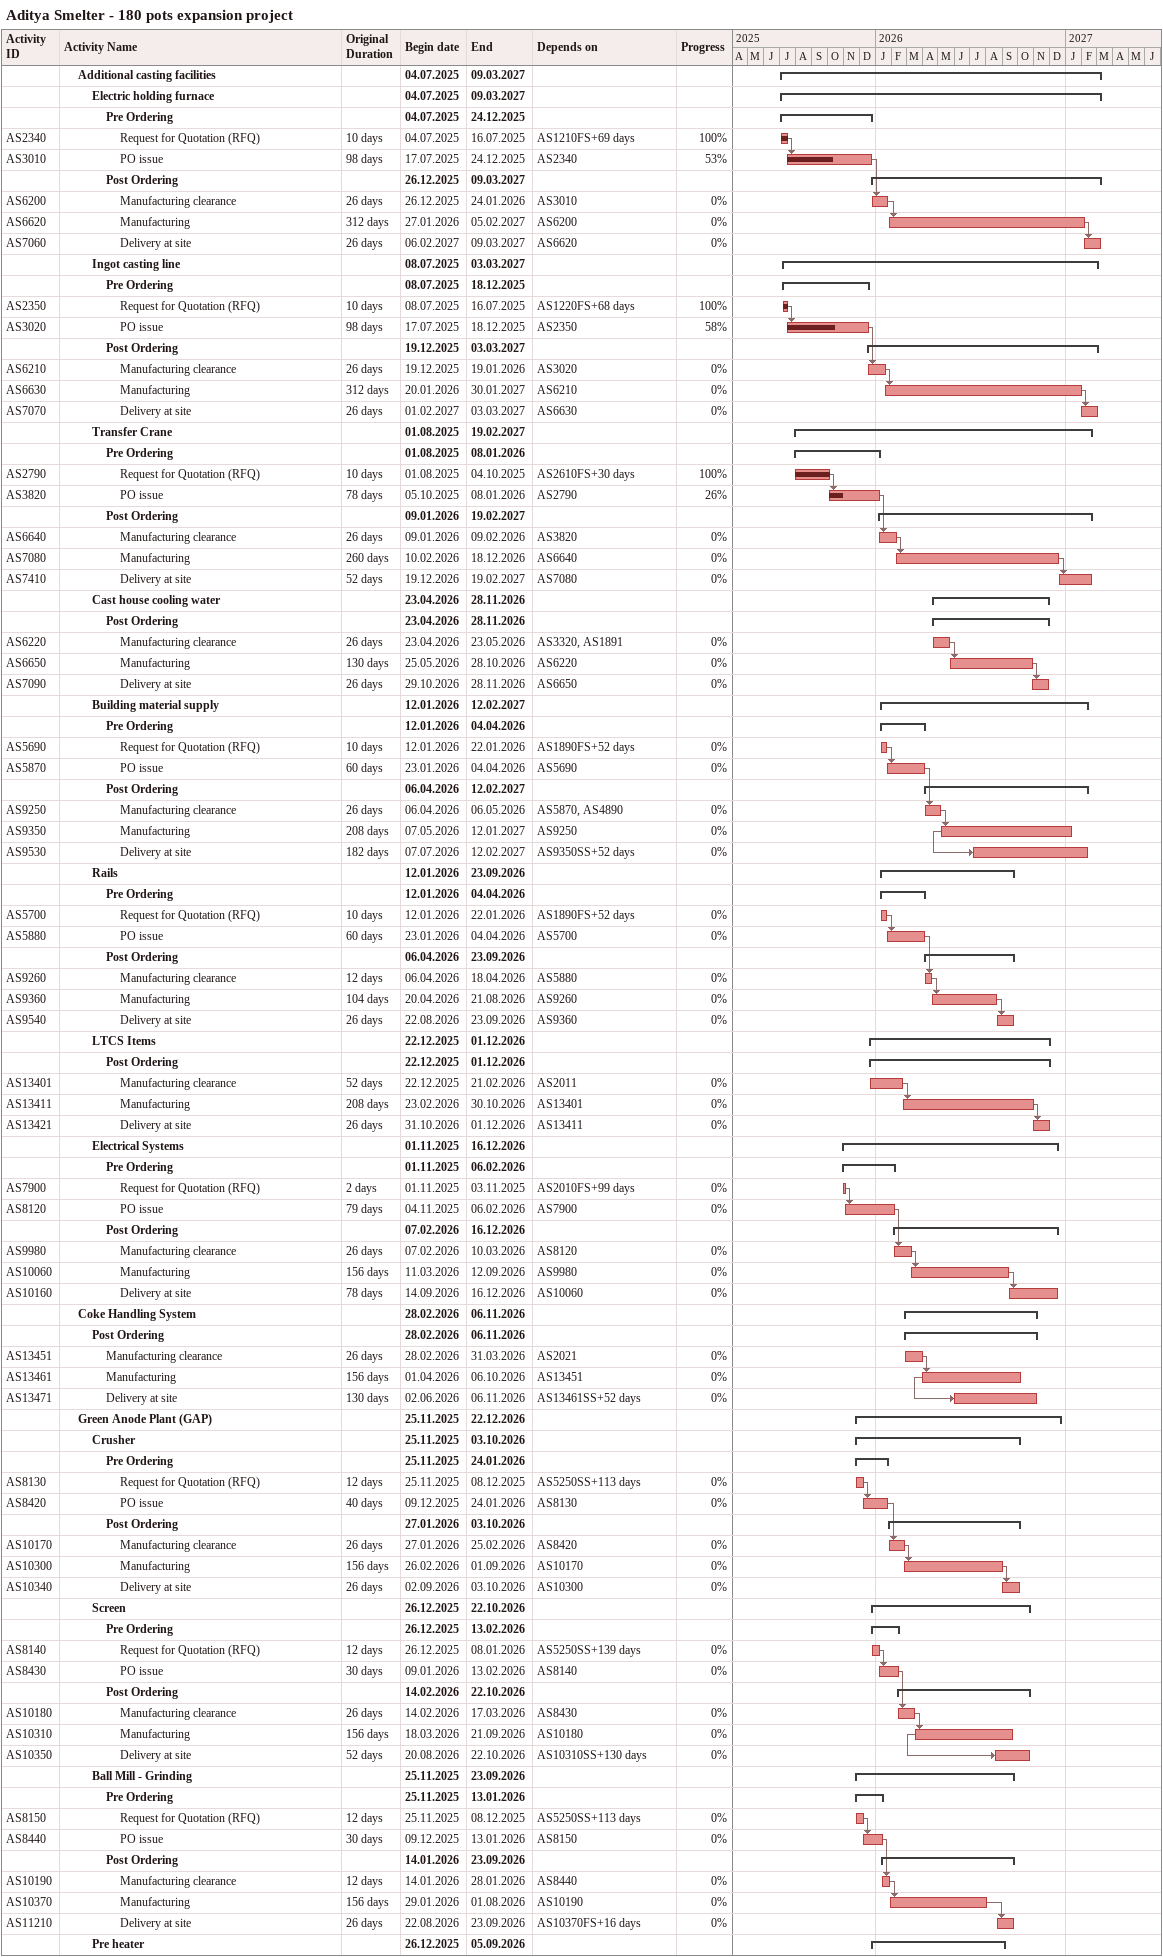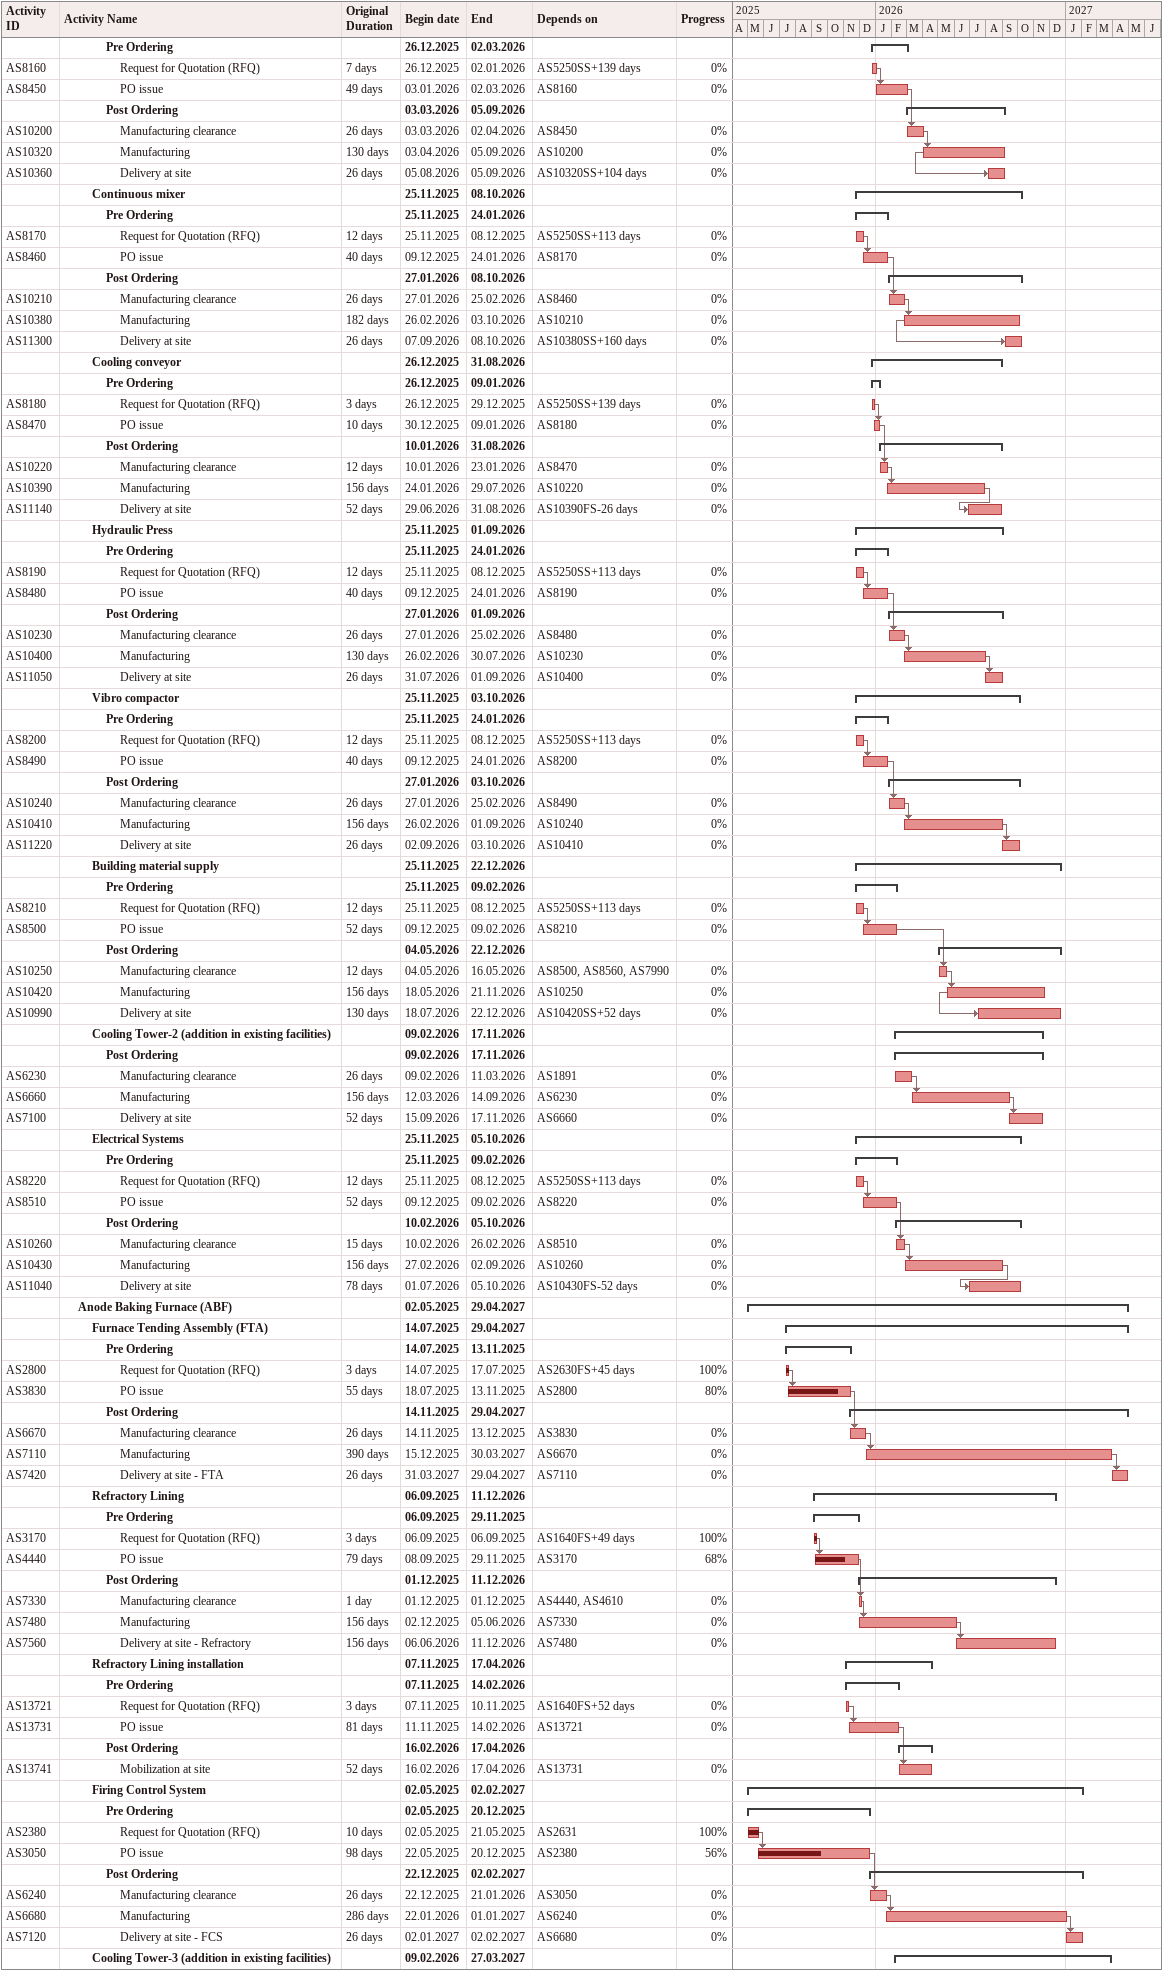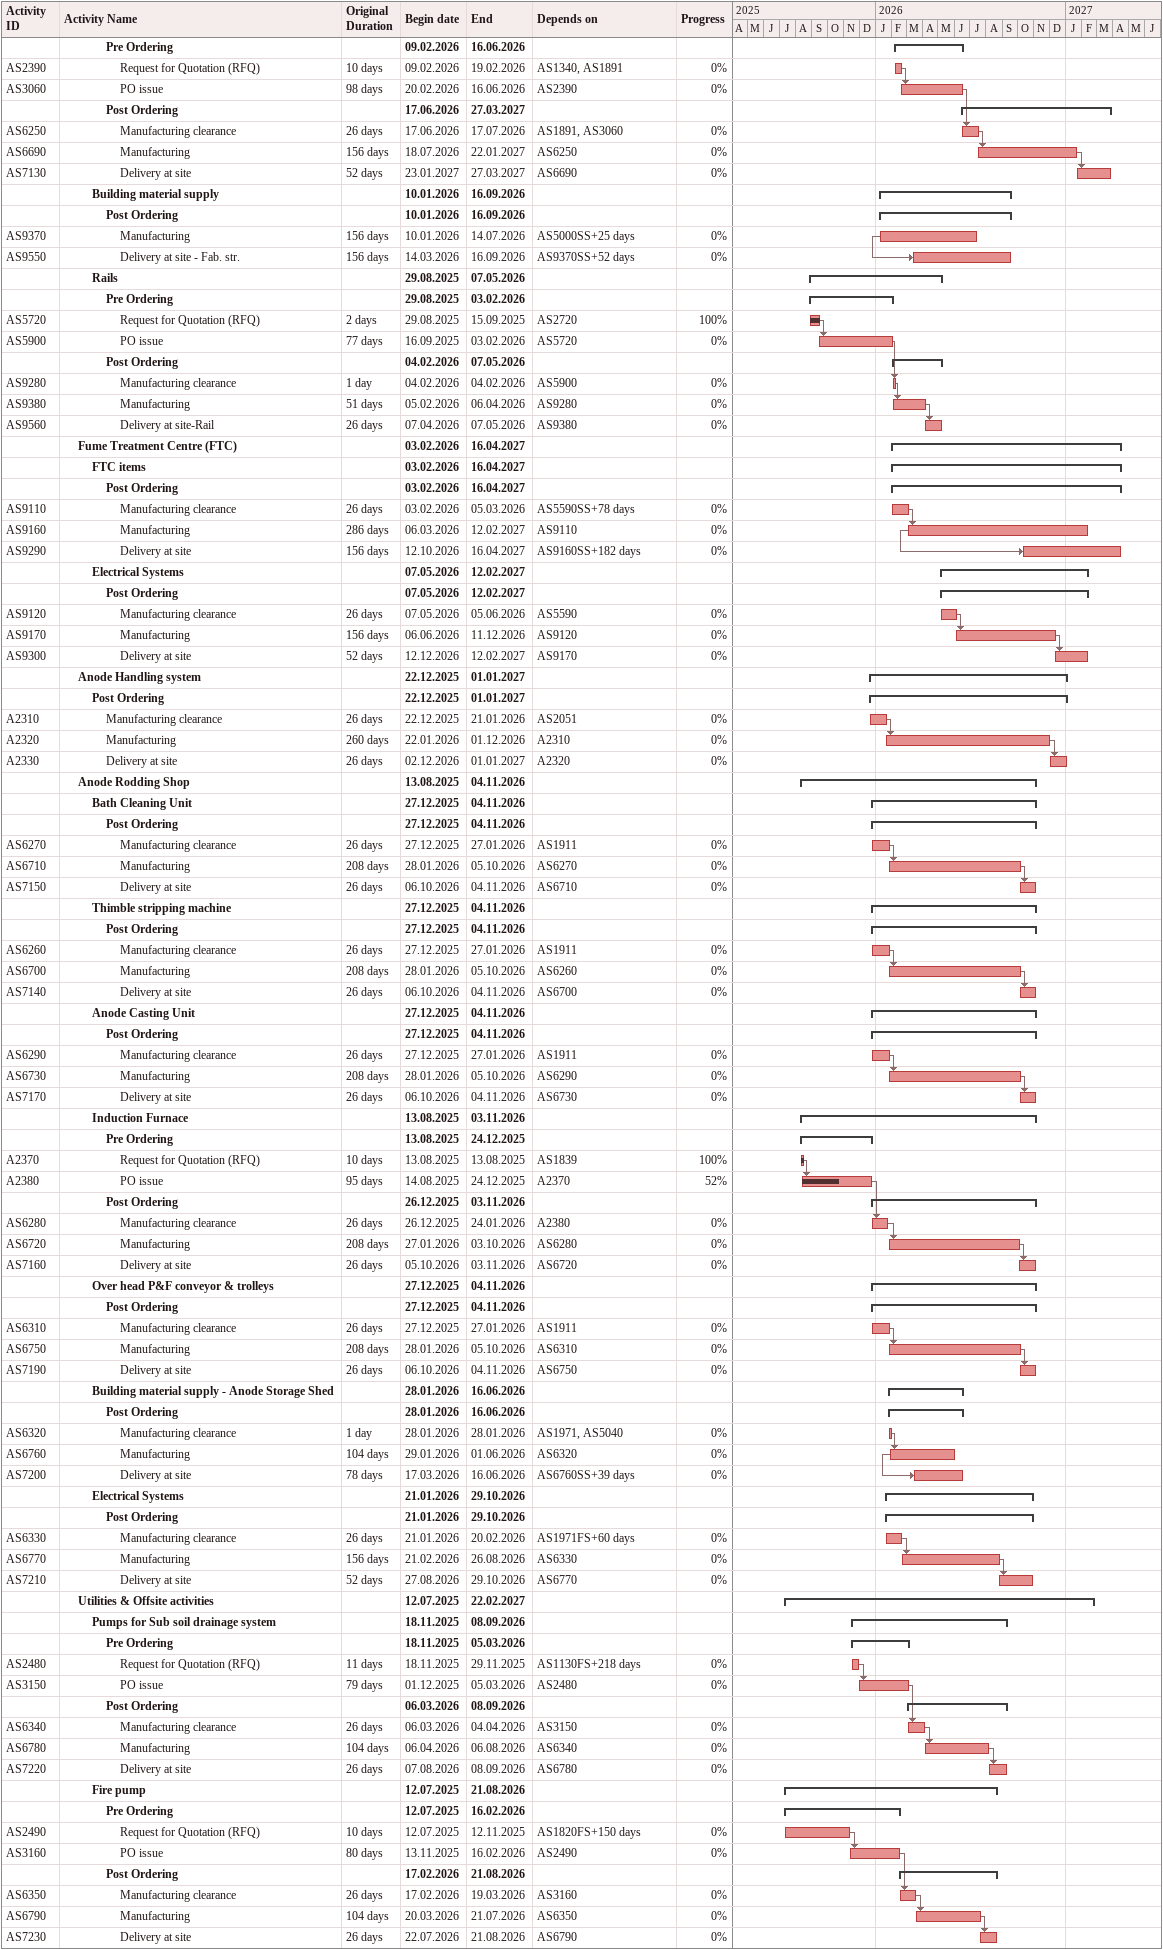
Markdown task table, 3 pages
Aditya Smelter - 180 pots expansion project

| ID | Level | Task | Original duration | Start | Finish | Predecessors | % complete |
|---|---|---|---|---|---|---|---|
|  | 2 | **Additional casting facilities** |  | 2025-07-04 | 2027-03-09 |  |  |
|  | 3 | **Electric holding furnace** |  | 2025-07-04 | 2027-03-09 |  |  |
|  | 4 | **Pre Ordering** |  | 2025-07-04 | 2025-12-24 |  |  |
| AS2340 | 5 | Request for Quotation (RFQ) | 10d | 2025-07-04 | 2025-07-16 | AS1210FS+69d | 100 |
| AS3010 | 5 | PO issue | 98d | 2025-07-17 | 2025-12-24 | AS2340 | 53 |
|  | 4 | **Post Ordering** |  | 2025-12-26 | 2027-03-09 |  |  |
| AS6200 | 5 | Manufacturing clearance | 26d | 2025-12-26 | 2026-01-24 | AS3010 | 0 |
| AS6620 | 5 | Manufacturing | 312d | 2026-01-27 | 2027-02-05 | AS6200 | 0 |
| AS7060 | 5 | Delivery at site | 26d | 2027-02-06 | 2027-03-09 | AS6620 | 0 |
|  | 3 | **Ingot casting line** |  | 2025-07-08 | 2027-03-03 |  |  |
|  | 4 | **Pre Ordering** |  | 2025-07-08 | 2025-12-18 |  |  |
| AS2350 | 5 | Request for Quotation (RFQ) | 10d | 2025-07-08 | 2025-07-16 | AS1220FS+68d | 100 |
| AS3020 | 5 | PO issue | 98d | 2025-07-17 | 2025-12-18 | AS2350 | 58 |
|  | 4 | **Post Ordering** |  | 2025-12-19 | 2027-03-03 |  |  |
| AS6210 | 5 | Manufacturing clearance | 26d | 2025-12-19 | 2026-01-19 | AS3020 | 0 |
| AS6630 | 5 | Manufacturing | 312d | 2026-01-20 | 2027-01-30 | AS6210 | 0 |
| AS7070 | 5 | Delivery at site | 26d | 2027-02-01 | 2027-03-03 | AS6630 | 0 |
|  | 3 | **Transfer Crane** |  | 2025-08-01 | 2027-02-19 |  |  |
|  | 4 | **Pre Ordering** |  | 2025-08-01 | 2026-01-08 |  |  |
| AS2790 | 5 | Request for Quotation (RFQ) | 10d | 2025-08-01 | 2025-10-04 | AS2610FS+30d | 100 |
| AS3820 | 5 | PO issue | 78d | 2025-10-05 | 2026-01-08 | AS2790 | 26 |
|  | 4 | **Post Ordering** |  | 2026-01-09 | 2027-02-19 |  |  |
| AS6640 | 5 | Manufacturing clearance | 26d | 2026-01-09 | 2026-02-09 | AS3820 | 0 |
| AS7080 | 5 | Manufacturing | 260d | 2026-02-10 | 2026-12-18 | AS6640 | 0 |
| AS7410 | 5 | Delivery at site | 52d | 2026-12-19 | 2027-02-19 | AS7080 | 0 |
|  | 3 | **Cast house cooling water** |  | 2026-04-23 | 2026-11-28 |  |  |
|  | 4 | **Post Ordering** |  | 2026-04-23 | 2026-11-28 |  |  |
| AS6220 | 5 | Manufacturing clearance | 26d | 2026-04-23 | 2026-05-23 | AS3320, AS1891 | 0 |
| AS6650 | 5 | Manufacturing | 130d | 2026-05-25 | 2026-10-28 | AS6220 | 0 |
| AS7090 | 5 | Delivery at site | 26d | 2026-10-29 | 2026-11-28 | AS6650 | 0 |
|  | 3 | **Building material supply** |  | 2026-01-12 | 2027-02-12 |  |  |
|  | 4 | **Pre Ordering** |  | 2026-01-12 | 2026-04-04 |  |  |
| AS5690 | 5 | Request for Quotation (RFQ) | 10d | 2026-01-12 | 2026-01-22 | AS1890FS+52d | 0 |
| AS5870 | 5 | PO issue | 60d | 2026-01-23 | 2026-04-04 | AS5690 | 0 |
|  | 4 | **Post Ordering** |  | 2026-04-06 | 2027-02-12 |  |  |
| AS9250 | 5 | Manufacturing clearance | 26d | 2026-04-06 | 2026-05-06 | AS5870, AS4890 | 0 |
| AS9350 | 5 | Manufacturing | 208d | 2026-05-07 | 2027-01-12 | AS9250 | 0 |
| AS9530 | 5 | Delivery at site | 182d | 2026-07-07 | 2027-02-12 | AS9350SS+52d | 0 |
|  | 3 | **Rails** |  | 2026-01-12 | 2026-09-23 |  |  |
|  | 4 | **Pre Ordering** |  | 2026-01-12 | 2026-04-04 |  |  |
| AS5700 | 5 | Request for Quotation (RFQ) | 10d | 2026-01-12 | 2026-01-22 | AS1890FS+52d | 0 |
| AS5880 | 5 | PO issue | 60d | 2026-01-23 | 2026-04-04 | AS5700 | 0 |
|  | 4 | **Post Ordering** |  | 2026-04-06 | 2026-09-23 |  |  |
| AS9260 | 5 | Manufacturing clearance | 12d | 2026-04-06 | 2026-04-18 | AS5880 | 0 |
| AS9360 | 5 | Manufacturing | 104d | 2026-04-20 | 2026-08-21 | AS9260 | 0 |
| AS9540 | 5 | Delivery at site | 26d | 2026-08-22 | 2026-09-23 | AS9360 | 0 |
|  | 3 | **LTCS Items** |  | 2025-12-22 | 2026-12-01 |  |  |
|  | 4 | **Post Ordering** |  | 2025-12-22 | 2026-12-01 |  |  |
| AS13401 | 5 | Manufacturing clearance | 52d | 2025-12-22 | 2026-02-21 | AS2011 | 0 |
| AS13411 | 5 | Manufacturing | 208d | 2026-02-23 | 2026-10-30 | AS13401 | 0 |
| AS13421 | 5 | Delivery at site | 26d | 2026-10-31 | 2026-12-01 | AS13411 | 0 |
|  | 3 | **Electrical Systems** |  | 2025-11-01 | 2026-12-16 |  |  |
|  | 4 | **Pre Ordering** |  | 2025-11-01 | 2026-02-06 |  |  |
| AS7900 | 5 | Request for Quotation (RFQ) | 2d | 2025-11-01 | 2025-11-03 | AS2010FS+99d | 0 |
| AS8120 | 5 | PO issue | 79d | 2025-11-04 | 2026-02-06 | AS7900 | 0 |
|  | 4 | **Post Ordering** |  | 2026-02-07 | 2026-12-16 |  |  |
| AS9980 | 5 | Manufacturing clearance | 26d | 2026-02-07 | 2026-03-10 | AS8120 | 0 |
| AS10060 | 5 | Manufacturing | 156d | 2026-03-11 | 2026-09-12 | AS9980 | 0 |
| AS10160 | 5 | Delivery at site | 78d | 2026-09-14 | 2026-12-16 | AS10060 | 0 |
|  | 2 | **Coke Handling System** |  | 2026-02-28 | 2026-11-06 |  |  |
|  | 3 | **Post Ordering** |  | 2026-02-28 | 2026-11-06 |  |  |
| AS13451 | 4 | Manufacturing clearance | 26d | 2026-02-28 | 2026-03-31 | AS2021 | 0 |
| AS13461 | 4 | Manufacturing | 156d | 2026-04-01 | 2026-10-06 | AS13451 | 0 |
| AS13471 | 4 | Delivery at site | 130d | 2026-06-02 | 2026-11-06 | AS13461SS+52d | 0 |
|  | 2 | **Green Anode Plant (GAP)** |  | 2025-11-25 | 2026-12-22 |  |  |
|  | 3 | **Crusher** |  | 2025-11-25 | 2026-10-03 |  |  |
|  | 4 | **Pre Ordering** |  | 2025-11-25 | 2026-01-24 |  |  |
| AS8130 | 5 | Request for Quotation (RFQ) | 12d | 2025-11-25 | 2025-12-08 | AS5250SS+113d | 0 |
| AS8420 | 5 | PO issue | 40d | 2025-12-09 | 2026-01-24 | AS8130 | 0 |
|  | 4 | **Post Ordering** |  | 2026-01-27 | 2026-10-03 |  |  |
| AS10170 | 5 | Manufacturing clearance | 26d | 2026-01-27 | 2026-02-25 | AS8420 | 0 |
| AS10300 | 5 | Manufacturing | 156d | 2026-02-26 | 2026-09-01 | AS10170 | 0 |
| AS10340 | 5 | Delivery at site | 26d | 2026-09-02 | 2026-10-03 | AS10300 | 0 |
|  | 3 | **Screen** |  | 2025-12-26 | 2026-10-22 |  |  |
|  | 4 | **Pre Ordering** |  | 2025-12-26 | 2026-02-13 |  |  |
| AS8140 | 5 | Request for Quotation (RFQ) | 12d | 2025-12-26 | 2026-01-08 | AS5250SS+139d | 0 |
| AS8430 | 5 | PO issue | 30d | 2026-01-09 | 2026-02-13 | AS8140 | 0 |
|  | 4 | **Post Ordering** |  | 2026-02-14 | 2026-10-22 |  |  |
| AS10180 | 5 | Manufacturing clearance | 26d | 2026-02-14 | 2026-03-17 | AS8430 | 0 |
| AS10310 | 5 | Manufacturing | 156d | 2026-03-18 | 2026-09-21 | AS10180 | 0 |
| AS10350 | 5 | Delivery at site | 52d | 2026-08-20 | 2026-10-22 | AS10310SS+130d | 0 |
|  | 3 | **Ball Mill - Grinding** |  | 2025-11-25 | 2026-09-23 |  |  |
|  | 4 | **Pre Ordering** |  | 2025-11-25 | 2026-01-13 |  |  |
| AS8150 | 5 | Request for Quotation (RFQ) | 12d | 2025-11-25 | 2025-12-08 | AS5250SS+113d | 0 |
| AS8440 | 5 | PO issue | 30d | 2025-12-09 | 2026-01-13 | AS8150 | 0 |
|  | 4 | **Post Ordering** |  | 2026-01-14 | 2026-09-23 |  |  |
| AS10190 | 5 | Manufacturing clearance | 12d | 2026-01-14 | 2026-01-28 | AS8440 | 0 |
| AS10370 | 5 | Manufacturing | 156d | 2026-01-29 | 2026-08-01 | AS10190 | 0 |
| AS11210 | 5 | Delivery at site | 26d | 2026-08-22 | 2026-09-23 | AS10370FS+16d | 0 |
|  | 3 | **Pre heater** |  | 2025-12-26 | 2026-09-05 |  |  |
|  | 4 | **Pre Ordering** |  | 2025-12-26 | 2026-03-02 |  |  |
| AS8160 | 5 | Request for Quotation (RFQ) | 7d | 2025-12-26 | 2026-01-02 | AS5250SS+139d | 0 |
| AS8450 | 5 | PO issue | 49d | 2026-01-03 | 2026-03-02 | AS8160 | 0 |
|  | 4 | **Post Ordering** |  | 2026-03-03 | 2026-09-05 |  |  |
| AS10200 | 5 | Manufacturing clearance | 26d | 2026-03-03 | 2026-04-02 | AS8450 | 0 |
| AS10320 | 5 | Manufacturing | 130d | 2026-04-03 | 2026-09-05 | AS10200 | 0 |
| AS10360 | 5 | Delivery at site | 26d | 2026-08-05 | 2026-09-05 | AS10320SS+104d | 0 |
|  | 3 | **Continuous mixer** |  | 2025-11-25 | 2026-10-08 |  |  |
|  | 4 | **Pre Ordering** |  | 2025-11-25 | 2026-01-24 |  |  |
| AS8170 | 5 | Request for Quotation (RFQ) | 12d | 2025-11-25 | 2025-12-08 | AS5250SS+113d | 0 |
| AS8460 | 5 | PO issue | 40d | 2025-12-09 | 2026-01-24 | AS8170 | 0 |
|  | 4 | **Post Ordering** |  | 2026-01-27 | 2026-10-08 |  |  |
| AS10210 | 5 | Manufacturing clearance | 26d | 2026-01-27 | 2026-02-25 | AS8460 | 0 |
| AS10380 | 5 | Manufacturing | 182d | 2026-02-26 | 2026-10-03 | AS10210 | 0 |
| AS11300 | 5 | Delivery at site | 26d | 2026-09-07 | 2026-10-08 | AS10380SS+160d | 0 |
|  | 3 | **Cooling conveyor** |  | 2025-12-26 | 2026-08-31 |  |  |
|  | 4 | **Pre Ordering** |  | 2025-12-26 | 2026-01-09 |  |  |
| AS8180 | 5 | Request for Quotation (RFQ) | 3d | 2025-12-26 | 2025-12-29 | AS5250SS+139d | 0 |
| AS8470 | 5 | PO issue | 10d | 2025-12-30 | 2026-01-09 | AS8180 | 0 |
|  | 4 | **Post Ordering** |  | 2026-01-10 | 2026-08-31 |  |  |
| AS10220 | 5 | Manufacturing clearance | 12d | 2026-01-10 | 2026-01-23 | AS8470 | 0 |
| AS10390 | 5 | Manufacturing | 156d | 2026-01-24 | 2026-07-29 | AS10220 | 0 |
| AS11140 | 5 | Delivery at site | 52d | 2026-06-29 | 2026-08-31 | AS10390FS-26d | 0 |
|  | 3 | **Hydraulic Press** |  | 2025-11-25 | 2026-09-01 |  |  |
|  | 4 | **Pre Ordering** |  | 2025-11-25 | 2026-01-24 |  |  |
| AS8190 | 5 | Request for Quotation (RFQ) | 12d | 2025-11-25 | 2025-12-08 | AS5250SS+113d | 0 |
| AS8480 | 5 | PO issue | 40d | 2025-12-09 | 2026-01-24 | AS8190 | 0 |
|  | 4 | **Post Ordering** |  | 2026-01-27 | 2026-09-01 |  |  |
| AS10230 | 5 | Manufacturing clearance | 26d | 2026-01-27 | 2026-02-25 | AS8480 | 0 |
| AS10400 | 5 | Manufacturing | 130d | 2026-02-26 | 2026-07-30 | AS10230 | 0 |
| AS11050 | 5 | Delivery at site | 26d | 2026-07-31 | 2026-09-01 | AS10400 | 0 |
|  | 3 | **Vibro compactor** |  | 2025-11-25 | 2026-10-03 |  |  |
|  | 4 | **Pre Ordering** |  | 2025-11-25 | 2026-01-24 |  |  |
| AS8200 | 5 | Request for Quotation (RFQ) | 12d | 2025-11-25 | 2025-12-08 | AS5250SS+113d | 0 |
| AS8490 | 5 | PO issue | 40d | 2025-12-09 | 2026-01-24 | AS8200 | 0 |
|  | 4 | **Post Ordering** |  | 2026-01-27 | 2026-10-03 |  |  |
| AS10240 | 5 | Manufacturing clearance | 26d | 2026-01-27 | 2026-02-25 | AS8490 | 0 |
| AS10410 | 5 | Manufacturing | 156d | 2026-02-26 | 2026-09-01 | AS10240 | 0 |
| AS11220 | 5 | Delivery at site | 26d | 2026-09-02 | 2026-10-03 | AS10410 | 0 |
|  | 3 | **Building material supply** |  | 2025-11-25 | 2026-12-22 |  |  |
|  | 4 | **Pre Ordering** |  | 2025-11-25 | 2026-02-09 |  |  |
| AS8210 | 5 | Request for Quotation (RFQ) | 12d | 2025-11-25 | 2025-12-08 | AS5250SS+113d | 0 |
| AS8500 | 5 | PO issue | 52d | 2025-12-09 | 2026-02-09 | AS8210 | 0 |
|  | 4 | **Post Ordering** |  | 2026-05-04 | 2026-12-22 |  |  |
| AS10250 | 5 | Manufacturing clearance | 12d | 2026-05-04 | 2026-05-16 | AS8500, AS8560, AS7990 | 0 |
| AS10420 | 5 | Manufacturing | 156d | 2026-05-18 | 2026-11-21 | AS10250 | 0 |
| AS10990 | 5 | Delivery at site | 130d | 2026-07-18 | 2026-12-22 | AS10420SS+52d | 0 |
|  | 3 | **Cooling Tower-2 (addition in existing facilities)** |  | 2026-02-09 | 2026-11-17 |  |  |
|  | 4 | **Post Ordering** |  | 2026-02-09 | 2026-11-17 |  |  |
| AS6230 | 5 | Manufacturing clearance | 26d | 2026-02-09 | 2026-03-11 | AS1891 | 0 |
| AS6660 | 5 | Manufacturing | 156d | 2026-03-12 | 2026-09-14 | AS6230 | 0 |
| AS7100 | 5 | Delivery at site | 52d | 2026-09-15 | 2026-11-17 | AS6660 | 0 |
|  | 3 | **Electrical Systems** |  | 2025-11-25 | 2026-10-05 |  |  |
|  | 4 | **Pre Ordering** |  | 2025-11-25 | 2026-02-09 |  |  |
| AS8220 | 5 | Request for Quotation (RFQ) | 12d | 2025-11-25 | 2025-12-08 | AS5250SS+113d | 0 |
| AS8510 | 5 | PO issue | 52d | 2025-12-09 | 2026-02-09 | AS8220 | 0 |
|  | 4 | **Post Ordering** |  | 2026-02-10 | 2026-10-05 |  |  |
| AS10260 | 5 | Manufacturing clearance | 15d | 2026-02-10 | 2026-02-26 | AS8510 | 0 |
| AS10430 | 5 | Manufacturing | 156d | 2026-02-27 | 2026-09-02 | AS10260 | 0 |
| AS11040 | 5 | Delivery at site | 78d | 2026-07-01 | 2026-10-05 | AS10430FS-52d | 0 |
|  | 2 | **Anode Baking Furnace (ABF)** |  | 2025-05-02 | 2027-04-29 |  |  |
|  | 3 | **Furnace Tending Assembly (FTA)** |  | 2025-07-14 | 2027-04-29 |  |  |
|  | 4 | **Pre Ordering** |  | 2025-07-14 | 2025-11-13 |  |  |
| AS2800 | 5 | Request for Quotation (RFQ) | 3d | 2025-07-14 | 2025-07-17 | AS2630FS+45d | 100 |
| AS3830 | 5 | PO issue | 55d | 2025-07-18 | 2025-11-13 | AS2800 | 80 |
|  | 4 | **Post Ordering** |  | 2025-11-14 | 2027-04-29 |  |  |
| AS6670 | 5 | Manufacturing clearance | 26d | 2025-11-14 | 2025-12-13 | AS3830 | 0 |
| AS7110 | 5 | Manufacturing | 390d | 2025-12-15 | 2027-03-30 | AS6670 | 0 |
| AS7420 | 5 | Delivery at site - FTA | 26d | 2027-03-31 | 2027-04-29 | AS7110 | 0 |
|  | 3 | **Refractory Lining** |  | 2025-09-06 | 2026-12-11 |  |  |
|  | 4 | **Pre Ordering** |  | 2025-09-06 | 2025-11-29 |  |  |
| AS3170 | 5 | Request for Quotation (RFQ) | 3d | 2025-09-06 | 2025-09-06 | AS1640FS+49d | 100 |
| AS4440 | 5 | PO issue | 79d | 2025-09-08 | 2025-11-29 | AS3170 | 68 |
|  | 4 | **Post Ordering** |  | 2025-12-01 | 2026-12-11 |  |  |
| AS7330 | 5 | Manufacturing clearance | 1d | 2025-12-01 | 2025-12-01 | AS4440, AS4610 | 0 |
| AS7480 | 5 | Manufacturing | 156d | 2025-12-02 | 2026-06-05 | AS7330 | 0 |
| AS7560 | 5 | Delivery at site - Refractory | 156d | 2026-06-06 | 2026-12-11 | AS7480 | 0 |
|  | 3 | **Refractory Lining installation** |  | 2025-11-07 | 2026-04-17 |  |  |
|  | 4 | **Pre Ordering** |  | 2025-11-07 | 2026-02-14 |  |  |
| AS13721 | 5 | Request for Quotation (RFQ) | 3d | 2025-11-07 | 2025-11-10 | AS1640FS+52d | 0 |
| AS13731 | 5 | PO issue | 81d | 2025-11-11 | 2026-02-14 | AS13721 | 0 |
|  | 4 | **Post Ordering** |  | 2026-02-16 | 2026-04-17 |  |  |
| AS13741 | 5 | Mobilization at site | 52d | 2026-02-16 | 2026-04-17 | AS13731 | 0 |
|  | 3 | **Firing Control System** |  | 2025-05-02 | 2027-02-02 |  |  |
|  | 4 | **Pre Ordering** |  | 2025-05-02 | 2025-12-20 |  |  |
| AS2380 | 5 | Request for Quotation (RFQ) | 10d | 2025-05-02 | 2025-05-21 | AS2631 | 100 |
| AS3050 | 5 | PO issue | 98d | 2025-05-22 | 2025-12-20 | AS2380 | 56 |
|  | 4 | **Post Ordering** |  | 2025-12-22 | 2027-02-02 |  |  |
| AS6240 | 5 | Manufacturing clearance | 26d | 2025-12-22 | 2026-01-21 | AS3050 | 0 |
| AS6680 | 5 | Manufacturing | 286d | 2026-01-22 | 2027-01-01 | AS6240 | 0 |
| AS7120 | 5 | Delivery at site - FCS | 26d | 2027-01-02 | 2027-02-02 | AS6680 | 0 |
|  | 3 | **Cooling Tower-3 (addition in existing facilities)** |  | 2026-02-09 | 2027-03-27 |  |  |
|  | 4 | **Pre Ordering** |  | 2026-02-09 | 2026-06-16 |  |  |
| AS2390 | 5 | Request for Quotation (RFQ) | 10d | 2026-02-09 | 2026-02-19 | AS1340, AS1891 | 0 |
| AS3060 | 5 | PO issue | 98d | 2026-02-20 | 2026-06-16 | AS2390 | 0 |
|  | 4 | **Post Ordering** |  | 2026-06-17 | 2027-03-27 |  |  |
| AS6250 | 5 | Manufacturing clearance | 26d | 2026-06-17 | 2026-07-17 | AS1891, AS3060 | 0 |
| AS6690 | 5 | Manufacturing | 156d | 2026-07-18 | 2027-01-22 | AS6250 | 0 |
| AS7130 | 5 | Delivery at site | 52d | 2027-01-23 | 2027-03-27 | AS6690 | 0 |
|  | 3 | **Building material supply** |  | 2026-01-10 | 2026-09-16 |  |  |
|  | 4 | **Post Ordering** |  | 2026-01-10 | 2026-09-16 |  |  |
| AS9370 | 5 | Manufacturing | 156d | 2026-01-10 | 2026-07-14 | AS5000SS+25d | 0 |
| AS9550 | 5 | Delivery at site - Fab. str. | 156d | 2026-03-14 | 2026-09-16 | AS9370SS+52d | 0 |
|  | 3 | **Rails** |  | 2025-08-29 | 2026-05-07 |  |  |
|  | 4 | **Pre Ordering** |  | 2025-08-29 | 2026-02-03 |  |  |
| AS5720 | 5 | Request for Quotation (RFQ) | 2d | 2025-08-29 | 2025-09-15 | AS2720 | 100 |
| AS5900 | 5 | PO issue | 77d | 2025-09-16 | 2026-02-03 | AS5720 | 0 |
|  | 4 | **Post Ordering** |  | 2026-02-04 | 2026-05-07 |  |  |
| AS9280 | 5 | Manufacturing clearance | 1d | 2026-02-04 | 2026-02-04 | AS5900 | 0 |
| AS9380 | 5 | Manufacturing | 51d | 2026-02-05 | 2026-04-06 | AS9280 | 0 |
| AS9560 | 5 | Delivery at site-Rail | 26d | 2026-04-07 | 2026-05-07 | AS9380 | 0 |
|  | 2 | **Fume Treatment Centre (FTC)** |  | 2026-02-03 | 2027-04-16 |  |  |
|  | 3 | **FTC items** |  | 2026-02-03 | 2027-04-16 |  |  |
|  | 4 | **Post Ordering** |  | 2026-02-03 | 2027-04-16 |  |  |
| AS9110 | 5 | Manufacturing clearance | 26d | 2026-02-03 | 2026-03-05 | AS5590SS+78d | 0 |
| AS9160 | 5 | Manufacturing | 286d | 2026-03-06 | 2027-02-12 | AS9110 | 0 |
| AS9290 | 5 | Delivery at site | 156d | 2026-10-12 | 2027-04-16 | AS9160SS+182d | 0 |
|  | 3 | **Electrical Systems** |  | 2026-05-07 | 2027-02-12 |  |  |
|  | 4 | **Post Ordering** |  | 2026-05-07 | 2027-02-12 |  |  |
| AS9120 | 5 | Manufacturing clearance | 26d | 2026-05-07 | 2026-06-05 | AS5590 | 0 |
| AS9170 | 5 | Manufacturing | 156d | 2026-06-06 | 2026-12-11 | AS9120 | 0 |
| AS9300 | 5 | Delivery at site | 52d | 2026-12-12 | 2027-02-12 | AS9170 | 0 |
|  | 2 | **Anode Handling system** |  | 2025-12-22 | 2027-01-01 |  |  |
|  | 3 | **Post Ordering** |  | 2025-12-22 | 2027-01-01 |  |  |
| A2310 | 4 | Manufacturing clearance | 26d | 2025-12-22 | 2026-01-21 | AS2051 | 0 |
| A2320 | 4 | Manufacturing | 260d | 2026-01-22 | 2026-12-01 | A2310 | 0 |
| A2330 | 4 | Delivery at site | 26d | 2026-12-02 | 2027-01-01 | A2320 | 0 |
|  | 2 | **Anode Rodding Shop** |  | 2025-08-13 | 2026-11-04 |  |  |
|  | 3 | **Bath Cleaning Unit** |  | 2025-12-27 | 2026-11-04 |  |  |
|  | 4 | **Post Ordering** |  | 2025-12-27 | 2026-11-04 |  |  |
| AS6270 | 5 | Manufacturing clearance | 26d | 2025-12-27 | 2026-01-27 | AS1911 | 0 |
| AS6710 | 5 | Manufacturing | 208d | 2026-01-28 | 2026-10-05 | AS6270 | 0 |
| AS7150 | 5 | Delivery at site | 26d | 2026-10-06 | 2026-11-04 | AS6710 | 0 |
|  | 3 | **Thimble stripping machine** |  | 2025-12-27 | 2026-11-04 |  |  |
|  | 4 | **Post Ordering** |  | 2025-12-27 | 2026-11-04 |  |  |
| AS6260 | 5 | Manufacturing clearance | 26d | 2025-12-27 | 2026-01-27 | AS1911 | 0 |
| AS6700 | 5 | Manufacturing | 208d | 2026-01-28 | 2026-10-05 | AS6260 | 0 |
| AS7140 | 5 | Delivery at site | 26d | 2026-10-06 | 2026-11-04 | AS6700 | 0 |
|  | 3 | **Anode Casting Unit** |  | 2025-12-27 | 2026-11-04 |  |  |
|  | 4 | **Post Ordering** |  | 2025-12-27 | 2026-11-04 |  |  |
| AS6290 | 5 | Manufacturing clearance | 26d | 2025-12-27 | 2026-01-27 | AS1911 | 0 |
| AS6730 | 5 | Manufacturing | 208d | 2026-01-28 | 2026-10-05 | AS6290 | 0 |
| AS7170 | 5 | Delivery at site | 26d | 2026-10-06 | 2026-11-04 | AS6730 | 0 |
|  | 3 | **Induction Furnace** |  | 2025-08-13 | 2026-11-03 |  |  |
|  | 4 | **Pre Ordering** |  | 2025-08-13 | 2025-12-24 |  |  |
| A2370 | 5 | Request for Quotation (RFQ) | 10d | 2025-08-13 | 2025-08-13 | AS1839 | 100 |
| A2380 | 5 | PO issue | 95d | 2025-08-14 | 2025-12-24 | A2370 | 52 |
|  | 4 | **Post Ordering** |  | 2025-12-26 | 2026-11-03 |  |  |
| AS6280 | 5 | Manufacturing clearance | 26d | 2025-12-26 | 2026-01-24 | A2380 | 0 |
| AS6720 | 5 | Manufacturing | 208d | 2026-01-27 | 2026-10-03 | AS6280 | 0 |
| AS7160 | 5 | Delivery at site | 26d | 2026-10-05 | 2026-11-03 | AS6720 | 0 |
|  | 3 | **Over head P&F conveyor & trolleys** |  | 2025-12-27 | 2026-11-04 |  |  |
|  | 4 | **Post Ordering** |  | 2025-12-27 | 2026-11-04 |  |  |
| AS6310 | 5 | Manufacturing clearance | 26d | 2025-12-27 | 2026-01-27 | AS1911 | 0 |
| AS6750 | 5 | Manufacturing | 208d | 2026-01-28 | 2026-10-05 | AS6310 | 0 |
| AS7190 | 5 | Delivery at site | 26d | 2026-10-06 | 2026-11-04 | AS6750 | 0 |
|  | 3 | **Building material supply - Anode Storage Shed** |  | 2026-01-28 | 2026-06-16 |  |  |
|  | 4 | **Post Ordering** |  | 2026-01-28 | 2026-06-16 |  |  |
| AS6320 | 5 | Manufacturing clearance | 1d | 2026-01-28 | 2026-01-28 | AS1971, AS5040 | 0 |
| AS6760 | 5 | Manufacturing | 104d | 2026-01-29 | 2026-06-01 | AS6320 | 0 |
| AS7200 | 5 | Delivery at site | 78d | 2026-03-17 | 2026-06-16 | AS6760SS+39d | 0 |
|  | 3 | **Electrical Systems** |  | 2026-01-21 | 2026-10-29 |  |  |
|  | 4 | **Post Ordering** |  | 2026-01-21 | 2026-10-29 |  |  |
| AS6330 | 5 | Manufacturing clearance | 26d | 2026-01-21 | 2026-02-20 | AS1971FS+60d | 0 |
| AS6770 | 5 | Manufacturing | 156d | 2026-02-21 | 2026-08-26 | AS6330 | 0 |
| AS7210 | 5 | Delivery at site | 52d | 2026-08-27 | 2026-10-29 | AS6770 | 0 |
|  | 2 | **Utilities & Offsite activities** |  | 2025-07-12 | 2027-02-22 |  |  |
|  | 3 | **Pumps for Sub soil drainage system** |  | 2025-11-18 | 2026-09-08 |  |  |
|  | 4 | **Pre Ordering** |  | 2025-11-18 | 2026-03-05 |  |  |
| AS2480 | 5 | Request for Quotation (RFQ) | 11d | 2025-11-18 | 2025-11-29 | AS1130FS+218d | 0 |
| AS3150 | 5 | PO issue | 79d | 2025-12-01 | 2026-03-05 | AS2480 | 0 |
|  | 4 | **Post Ordering** |  | 2026-03-06 | 2026-09-08 |  |  |
| AS6340 | 5 | Manufacturing clearance | 26d | 2026-03-06 | 2026-04-04 | AS3150 | 0 |
| AS6780 | 5 | Manufacturing | 104d | 2026-04-06 | 2026-08-06 | AS6340 | 0 |
| AS7220 | 5 | Delivery at site | 26d | 2026-08-07 | 2026-09-08 | AS6780 | 0 |
|  | 3 | **Fire pump** |  | 2025-07-12 | 2026-08-21 |  |  |
|  | 4 | **Pre Ordering** |  | 2025-07-12 | 2026-02-16 |  |  |
| AS2490 | 5 | Request for Quotation (RFQ) | 10d | 2025-07-12 | 2025-11-12 | AS1820FS+150d | 0 |
| AS3160 | 5 | PO issue | 80d | 2025-11-13 | 2026-02-16 | AS2490 | 0 |
|  | 4 | **Post Ordering** |  | 2026-02-17 | 2026-08-21 |  |  |
| AS6350 | 5 | Manufacturing clearance | 26d | 2026-02-17 | 2026-03-19 | AS3160 | 0 |
| AS6790 | 5 | Manufacturing | 104d | 2026-03-20 | 2026-07-21 | AS6350 | 0 |
| AS7230 | 5 | Delivery at site | 26d | 2026-07-22 | 2026-08-21 | AS6790 | 0 |
